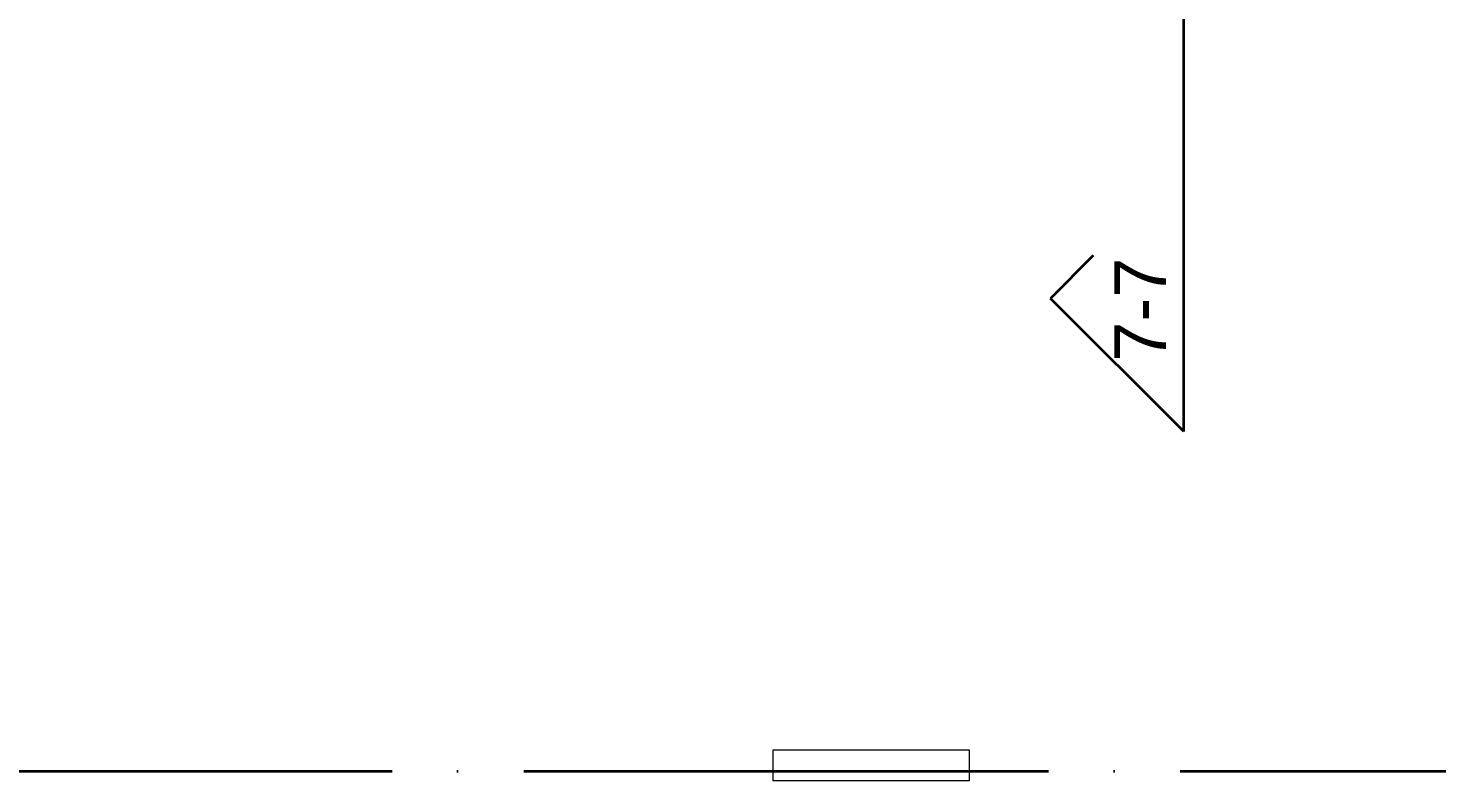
# Model space of a CAD drawing. Header units: centimetres. Extents: x -26724 to 60145, y -23645 to 6771.
# Drawn here: x -14768.3 to -14446.2, y 2106.9 to 2278.9 of the extents above; entities that cross this region are included whole.
import ezdxf

# ---------------------------------------------------------------- set-up
doc = ezdxf.new("R2010")
doc.units = ezdxf.units.CM
doc.linetypes.add('ACAD_ISO04W100', pattern=[30, 24, -3, 0, -3])
doc.layers.add('3.IZGLED 2', color=7, linetype='Continuous', lineweight=9, true_color=0x4a4a4a)
doc.layers.add('IZGLED 2', color=253, linetype='Continuous', lineweight=9, true_color=0x828282)
doc.styles.add('0.15', font='arial.ttf', dxfattribs={"height": 0.15})

msp = doc.modelspace()

# ---------------------------------------------------------------- linework, layer by layer
at = {"layer": '3.IZGLED 2', "transparency": 33554687}
for p, q in [((-14598.08, 2113.89, 13.5), (-14598.08, 2106.89, 13.5)), ((-14553.08, 2113.89, 13.5), (-14598.08, 2113.89, 13.5)), ((-14553.08, 2106.89, 13.5), (-14553.08, 2113.89, 13.5)), ((-14553.08, 2106.89, 13.5), (-14598.08, 2106.89, 13.5))]:
    msp.add_line(p, q, dxfattribs=at)
at = {"layer": 'IZGLED 2', "color": 32, "linetype": 'ACAD_ISO04W100', "lineweight": 35, "ltscale": 5}
for p, q in [((-14504.08, 2186.7, 13.5), (-14504.08, 2563.71, 13.5)), ((-15855.82, 2109.12), (-13472.2, 2109.12))]:
    msp.add_line(p, q, dxfattribs=at)
at = {"layer": 'IZGLED 2', "color": 32, "lineweight": 35}
for p in [(-14524.77, 2226.92, 13.5), (-14504.08, 2186.7, 13.5)]:
    msp.add_line(p, (-14534.54, 2217.15, 13.5), dxfattribs=at)

# ---------------------------------------------------------------- texts
at = {"layer": 'IZGLED 2', "color": 32, "style": '0.15'}
msp.add_text('7-7', height=11.788, rotation=90, dxfattribs=at).set_placement((-14508.15, 2202.66, 13.5))

doc.saveas('drawing.dxf')
